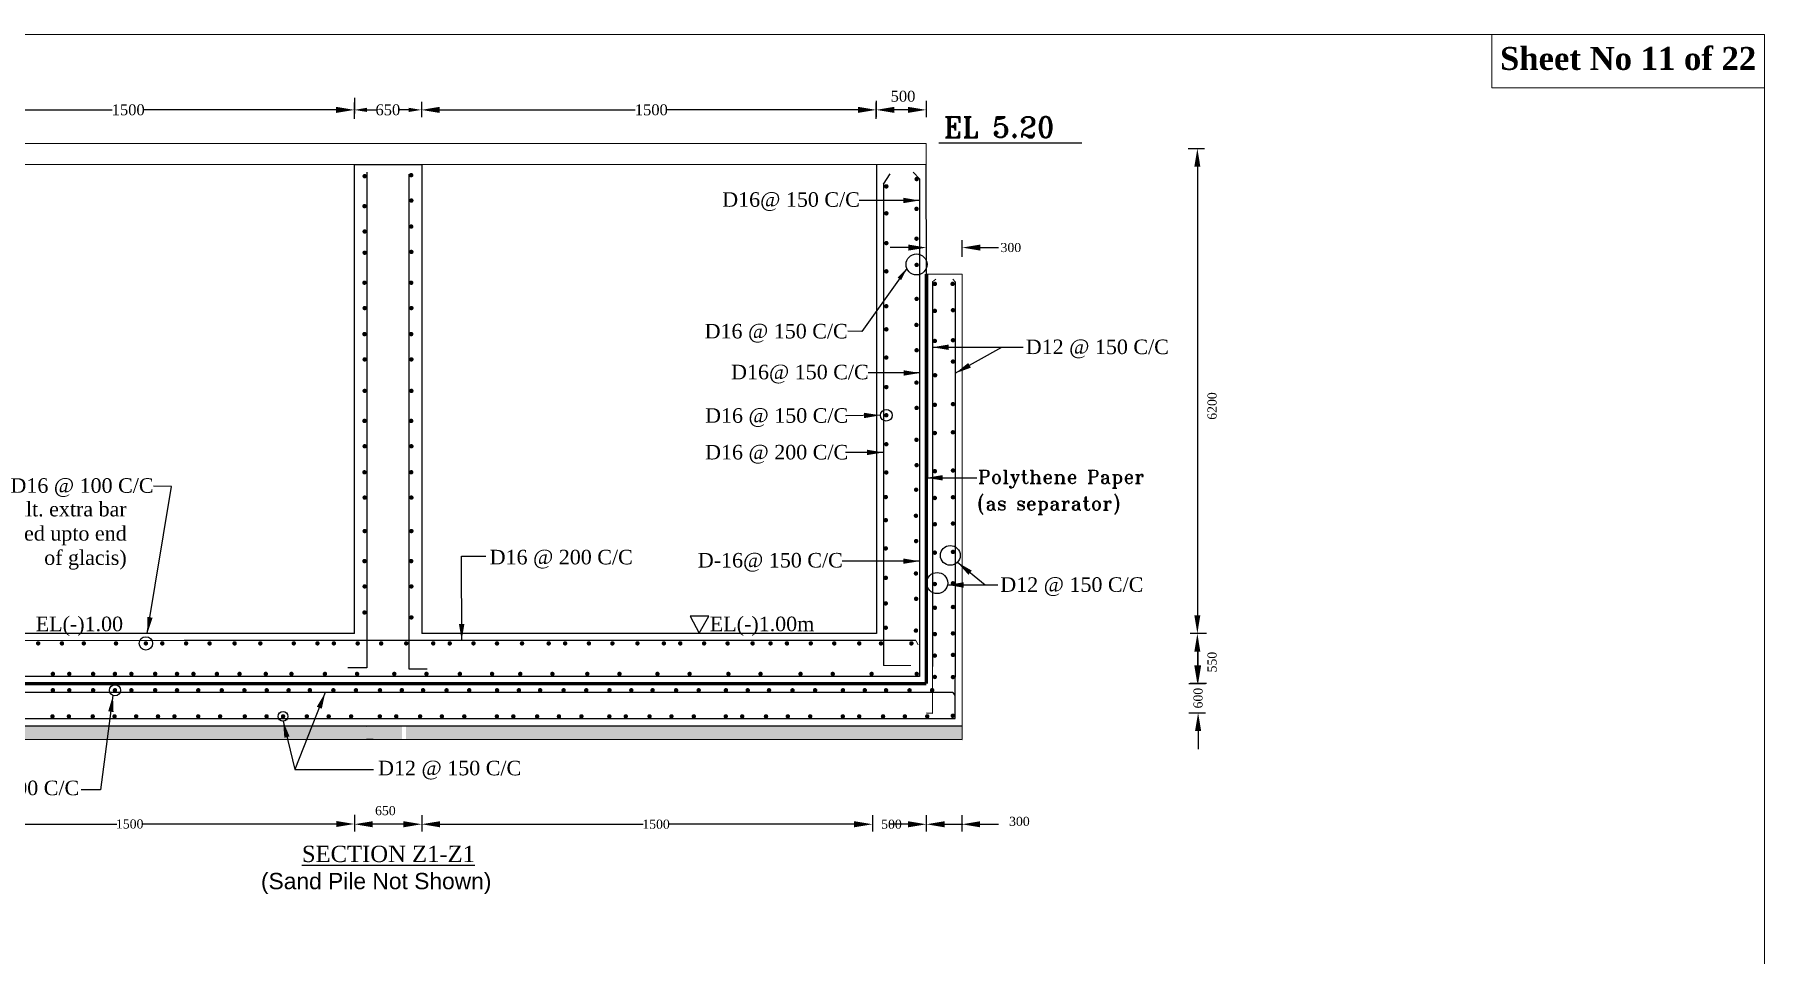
# Model space of a CAD drawing. Extents: x -545075 to 1728153, y -708141 to -305611.
# Drawn here: x 556759 to 604270, y -630851 to -605566 of the extents above; entities that cross this region are included whole.
import ezdxf

# ---------------------------------------------------------------- set-up
doc = ezdxf.new("R2010")
doc.units = 0
doc.header["$MEASUREMENT"] = 0
doc.layers.get('0').update_dxf_attribs({"linetype": 'CONTINUOUS'})
doc.layers.get('DEFPOINTS').update_dxf_attribs({"linetype": 'CONTINUOUS'})
doc.layers.add('LINE', color=7, linetype='CONTINUOUS')
doc.layers.add('Other line', color=7, linetype='CONTINUOUS', lineweight=15)
doc.layers.add('Text 20', color=7, linetype='CONTINUOUS', lineweight=15)
doc.styles.add('BIG', font='ROMANT.SHX')
doc.styles.get("Standard").update_dxf_attribs({"font": 'times.ttf', "height": 250})
doc.dimstyles.new('3', dxfattribs={"dimtxt": 225, "dimasz": 350, "dimexe": 100, "dimexo": 25, "dimgap": 9, "dimtad": 0, "dimdec": 0, "dimzin": 0, "dimdsep": 46, "dimtxsty": 'Standard', "dimcen": 0, "dimclrt": 256, "dimadec": 0, "dimazin": 0, "dimtfac": 1, "dimtdec": 0, "dimtofl": 0, "dimtmove": 2, "dimatfit": 3, "dimfxl": 1, "dimtolj": 1, "dimtzin": 0, "dimarcsym": 0})
doc.dimstyles.new('ISO-25', dxfattribs={"dimtxt": 2.5, "dimasz": 2.5, "dimexe": 1.25, "dimexo": 0.625, "dimtad": 1, "dimtxsty": 'Standard', "dimcen": 2.5, "dimadec": 0, "dimazin": 0, "dimtfac": 1, "dimtmove": 0, "dimatfit": 3, "dimfxl": 1, "dimarcsym": 0})

# ---------------------------------------------------------------- blocks, each defined once
blk = doc.blocks.new('*D443')
at = {"layer": 'DEFPOINTS', "color": 0, "lineweight": -2}
for p in [(565542, -622029), (553738, -626931), (553738, -627266)]:
    blk.add_point(p, dxfattribs=at)
at = {"layer": 'LINE', "color": 7, "lineweight": -2}
for p, q in [((553738, -627016), (553738, -627466)), ((565542, -627016), (565542, -627466)), ((554238, -627266), (559021, -627266)), ((565042, -627266), (559721, -627266))]:
    blk.add_line(p, q, dxfattribs=at)
for points in [[(554238, -627182), (554238, -627349), (553738, -627266)], [(565042, -627182), (565042, -627349), (565542, -627266)]]:
    blk.add_solid(points, dxfattribs=at)
at = {"layer": 'LINE', "color": 7, "insert": (559371, -627266), "char_height": 250, "attachment_point": 5}
blk.add_mtext('\\A1;1500', dxfattribs=at)
blk = doc.blocks.new('*D445')
at = {"layer": 'DEFPOINTS', "color": 0, "lineweight": -2}
for p in [(588948, -622029), (588695, -623406), (588951, -623406)]:
    blk.add_point(p, dxfattribs=at)
at = {"layer": 'LINE', "color": 7, "lineweight": -2}
for p, q in [((588943, -622029), (588495, -622029)), ((588695, -622529), (588695, -622906)), ((588945, -623406), (588495, -623406))]:
    blk.add_line(p, q, dxfattribs=at)
for points in [[(588612, -622529), (588778, -622529), (588695, -622029)], [(588612, -622906), (588778, -622906), (588695, -623406)]]:
    blk.add_solid(points, dxfattribs=at)
at = {"layer": 'LINE', "color": 7, "insert": (589101, -622816), "char_height": 250, "attachment_point": 5, "rotation": 90}
blk.add_mtext('\\A1;550', dxfattribs=at)
blk = doc.blocks.new('*D446')
at = {"layer": 'DEFPOINTS', "color": 0, "lineweight": -2}
for p in [(585751, -608697), (588695, -622029), (588951, -622029)]:
    blk.add_point(p, dxfattribs=at)
at = {"layer": 'LINE', "color": 7, "lineweight": -2}
for p, q in [((588445, -608697), (588895, -608697)), ((588695, -609197), (588695, -621529)), ((588945, -622029), (588495, -622029))]:
    blk.add_line(p, q, dxfattribs=at)
for points in [[(588612, -609197), (588778, -609197), (588695, -608697)], [(588612, -621529), (588778, -621529), (588695, -622029)]]:
    blk.add_solid(points, dxfattribs=at)
at = {"layer": 'LINE', "color": 7, "insert": (589101, -615776), "char_height": 250, "attachment_point": 5, "rotation": 90}
blk.add_mtext('\\A1;6200', dxfattribs=at)
blk = doc.blocks.new('*D448')
at = {"layer": 'DEFPOINTS', "color": 0, "lineweight": -2}
for p in [(579872, -607093), (579872, -607636), (581247, -607203)]:
    blk.add_point(p, dxfattribs=at)
at = {"layer": 'LINE', "color": 7, "lineweight": -2}
for p, q in [((579872, -607386), (579872, -607836)), ((580747, -607636), (580372, -607636)), ((581247, -607386), (581247, -607836))]:
    blk.add_line(p, q, dxfattribs=at)
for points in [[(580372, -607553), (580372, -607719), (579872, -607636)], [(580747, -607553), (580747, -607719), (581247, -607636)]]:
    blk.add_solid(points, dxfattribs=at)
at = {"layer": 'LINE', "color": 7, "insert": (580611, -607263), "char_height": 250, "attachment_point": 5}
blk.add_mtext('\\A1;{\\H1.2x;500}', dxfattribs=at)
blk = doc.blocks.new('*D450')
at = {"layer": 'DEFPOINTS', "color": 0, "lineweight": -2}
for p in [(581251, -623467), (579769, -626728), (579769, -627273)]:
    blk.add_point(p, dxfattribs=at)
at = {"layer": 'LINE', "color": 7, "lineweight": -2}
for p, q in [((579769, -627023), (579769, -627473)), ((581251, -627023), (581251, -627473)), ((579269, -627273), (578769, -627273)), ((581751, -627273), (582251, -627273))]:
    blk.add_line(p, q, dxfattribs=at)
for points in [[(579269, -627190), (579269, -627357), (579769, -627273)], [(581751, -627190), (581751, -627357), (581251, -627273)]]:
    blk.add_solid(points, dxfattribs=at)
at = {"layer": 'LINE', "color": 7, "insert": (580294, -627273), "char_height": 250, "attachment_point": 5}
blk.add_mtext('\\A1;500', dxfattribs=at)
blk = doc.blocks.new('*D451')
at = {"layer": 'DEFPOINTS', "color": 0, "lineweight": -2}
for p in [(581257, -611421), (581257, -612643), (582235, -612725)]:
    blk.add_point(p, dxfattribs=at)
at = {"layer": 'LINE', "color": 7, "lineweight": -2}
for p, q in [((580757, -611421), (580257, -611421)), ((581257, -611671), (581257, -611221)), ((582235, -611671), (582235, -611221)), ((582735, -611421), (583235, -611421))]:
    blk.add_line(p, q, dxfattribs=at)
for points in [[(580757, -611338), (580757, -611504), (581257, -611421)], [(582735, -611338), (582735, -611504), (582235, -611421)]]:
    blk.add_solid(points, dxfattribs=at)
at = {"layer": 'LINE', "color": 7, "insert": (583573, -611421), "char_height": 250, "attachment_point": 5}
blk.add_mtext('\\A1;300', dxfattribs=at)
blk = doc.blocks.new('*D467')
at = {"layer": 'DEFPOINTS', "color": 0, "lineweight": -2}
for p in [(580640, -623406), (580610, -624206), (588716, -624206)]:
    blk.add_point(p, dxfattribs=at)
at = {"layer": 'LINE', "color": 7, "lineweight": -2}
for p, q in [((588716, -622906), (588716, -622406)), ((588466, -623406), (588916, -623406)), ((588466, -624206), (588916, -624206)), ((588716, -624706), (588716, -625206))]:
    blk.add_line(p, q, dxfattribs=at)
for points in [[(588633, -622906), (588800, -622906), (588716, -623406)], [(588633, -624706), (588800, -624706), (588716, -624206)]]:
    blk.add_solid(points, dxfattribs=at)
at = {"layer": 'LINE', "color": 7, "insert": (588716, -623806), "char_height": 250, "attachment_point": 5, "rotation": 90}
blk.add_mtext('\\A1;600', dxfattribs=at)
blk = doc.blocks.new('*D469')
at = {"layer": 'DEFPOINTS', "color": 0, "linetype": 'ByBlock', "lineweight": -2}
for p in [(565542, -607283), (567383, -607388), (567383, -607636)]:
    blk.add_point(p, dxfattribs=at)
at = {"layer": 'LINE', "color": 0, "linetype": 'ByBlock', "lineweight": -2}
for p, q in [((565542, -607308), (565542, -607736)), ((565892, -607636), (566138, -607636)), ((567033, -607636), (566786, -607636)), ((567383, -607413), (567383, -607736))]:
    blk.add_line(p, q, dxfattribs=at)
for points in [[(565892, -607578), (565892, -607694), (565542, -607636)], [(567033, -607578), (567033, -607694), (567383, -607636)]]:
    blk.add_solid(points, dxfattribs=at)
at = {"layer": 'LINE', "linetype": 'ByBlock', "lineweight": -2, "insert": (566462, -607636), "char_height": 250, "attachment_point": 5}
blk.add_mtext('\\A1;{\\H1.2x;650}', dxfattribs=at)
blk = doc.blocks.new('*D473')
at = {"layer": 'DEFPOINTS', "color": 0, "lineweight": -2}
for p in [(565542, -626729), (567391, -626839), (565542, -627272)]:
    blk.add_point(p, dxfattribs=at)
at = {"layer": 'LINE', "color": 7, "lineweight": -2}
for p, q in [((565542, -627022), (565542, -627472)), ((567391, -627022), (567391, -627472)), ((566891, -627272), (566042, -627272))]:
    blk.add_line(p, q, dxfattribs=at)
for points in [[(566042, -627189), (566042, -627356), (565542, -627272)], [(566891, -627189), (566891, -627356), (567391, -627272)]]:
    blk.add_solid(points, dxfattribs=at)
at = {"layer": 'LINE', "color": 7, "insert": (566394, -626900), "char_height": 250, "attachment_point": 5}
blk.add_mtext('\\A1;650', dxfattribs=at)
blk = doc.blocks.new('*D474')
at = {"layer": 'DEFPOINTS', "color": 0, "lineweight": -2}
for p in [(567391, -627022), (579769, -626773), (567391, -627272)]:
    blk.add_point(p, dxfattribs=at)
at = {"layer": 'LINE', "color": 7, "lineweight": -2}
for p, q in [((567391, -627027), (567391, -627472)), ((579769, -627022), (579769, -627472)), ((567891, -627272), (573478, -627272)), ((579269, -627272), (574178, -627272))]:
    blk.add_line(p, q, dxfattribs=at)
for points in [[(567891, -627189), (567891, -627356), (567391, -627272)], [(579269, -627189), (579269, -627356), (579769, -627272)]]:
    blk.add_solid(points, dxfattribs=at)
at = {"layer": 'LINE', "color": 7, "insert": (573828, -627272), "char_height": 250, "attachment_point": 5}
blk.add_mtext('\\A1;1500', dxfattribs=at)
blk = doc.blocks.new('*D475')
at = {"layer": 'DEFPOINTS', "color": 0, "lineweight": -2}
for p in [(581251, -624569), (582230, -624570), (581251, -627273)]:
    blk.add_point(p, dxfattribs=at)
at = {"layer": 'LINE', "color": 7, "lineweight": -2}
for p, q in [((581251, -627023), (581251, -627473)), ((582230, -627023), (582230, -627473)), ((580751, -627273), (580251, -627273)), ((582730, -627273), (583230, -627273))]:
    blk.add_line(p, q, dxfattribs=at)
for points in [[(580751, -627190), (580751, -627357), (581251, -627273)], [(582730, -627190), (582730, -627357), (582230, -627273)]]:
    blk.add_solid(points, dxfattribs=at)
at = {"layer": 'LINE', "color": 7, "insert": (583808, -627194), "char_height": 250, "attachment_point": 5}
blk.add_mtext('\\A1;300', dxfattribs=at)

msp = doc.modelspace()

# ---------------------------------------------------------------- hatches: boundary and pattern name
at = {"layer": 'LINE'}
h = msp.add_hatch(dxfattribs=at)
h.set_pattern_fill('AR-CONC', color=0, scale=56, style=0)
h.set_pattern_definition([(50, (306262.07, 41402.52), (401.6657, -35.1412), [42, -462]), (355, (306262.07, 41402.5), (-77.70075, 421.2276), [33.6, -369.6]), (100.4514, (306295.54, 41399.6), (323.96525, 386.08614), [35.6945, -392.63958]), (46.1842, (306262.07, 41514.5), (597.655, -92.69065), [63, -693]), (96.6356, (306311.9, 41506.8), (523.4111, 545.506), [53.54176, -588.9593]), (351.1842, (306262.07, 41514.5), (523.4107, 545.5064), [50.4, -554.4]), (21, (306318.07, 41486.52), (334.26795, -225.46658), [42, -462]), (326, (306318.07, 41486.5), (136.25659, 406.08403), [33.6, -369.6]), (71.4514, (306345.92, 41467.73), (470.52467, 180.61708), [35.6945, -392.63958]), (37.5, (306262.07, 41402.52), (6.80952, 186.420558), [0, -365.12, 0, -375.2, 0, -371]), (7.5, (306262.07, 41402.52), (147.31894, 220.87056), [0, -213.92, 0, -356.72, 0, -141.4]), (327.5, (306137.19, 41402.52), (298.940564, -12.630728), [0, -140, 0, -436.8, 0, -579.6]), (317.5, (306081.2, 41402.52), (326.584255, 56.05879), [0, -182, 0, -290.08, 0, -411.6])])
h.paths.add_polyline_path([(551414.769, -624580.672), (551414.769, -624919.959), (551600.339, -624919.959), (552398.262, -624919.959), (556310.523, -624930.651), (565874.288, -624944.557), (566054.539, -624945.05), (566852.461, -624945.05), (566852.461, -624580.672)])
h = msp.add_hatch(dxfattribs=at)
h.set_pattern_fill('AR-CONC', color=0, scale=56, style=0)
h.set_pattern_definition([(50, (-80415.8, -356), (401.6657, -35.1412), [42, -462]), (355, (-80415.8, -356), (-77.70075, 421.2276), [33.6, -369.6]), (100.4514, (-80382.33, -358.93), (323.96525, 386.08614), [35.6945, -392.63958]), (46.1842, (-80415.8, -244), (597.655, -92.69065), [63, -693]), (96.6356, (-80366, -251.7), (523.4111, 545.506), [53.54176, -588.9593]), (351.1842, (-80415.8, -244), (523.4107, 545.5064), [50.4, -554.4]), (21, (-80359.8, -272), (334.26795, -225.46658), [42, -462]), (326, (-80359.8, -272), (136.25659, 406.08403), [33.6, -369.6]), (71.4514, (-80331.95, -290.8), (470.52467, 180.61708), [35.6945, -392.63958]), (37.5, (-80415.8, -356), (6.80952, 186.420558), [0, -365.12, 0, -375.2, 0, -371]), (7.5, (-80415.8, -356), (147.31894, 220.87056), [0, -213.92, 0, -356.72, 0, -141.4]), (327.5, (-80540.69, -356), (298.940564, -12.630728), [0, -140, 0, -436.8, 0, -579.6]), (317.5, (-80596.7, -356), (326.584255, 56.05879), [0, -182, 0, -290.08, 0, -411.6])])
h.paths.add_polyline_path([(566957.343, -624580.672), (566957.343, -624945.05), (582234.958, -624945.05), (582234.958, -624580.672)])

# ---------------------------------------------------------------- linework, layer by layer
at = {"color": 7, "linetype": 'ByBlock', "lineweight": 20}
msp.add_lwpolyline([(532297.944, -656460.609), (532297.944, -605565.962), (604270.172, -605565.962), (604270.172, -656460.609), (532297.944, -656460.609)], close=True, dxfattribs=at)
at = {"linetype": 'ByBlock'}
msp.add_lwpolyline([(575008.488, -622020.614), (575278.488, -621550.614), (574768.488, -621550.614), (575008.488, -622020.614)], dxfattribs=at)
for centre, radius in [((580981.929, -611884.482), 288.401), ((581909.75, -619881.835), 272.386), ((581548.638, -620641.141), 289.922)]:
    msp.add_circle(centre, radius, dxfattribs=at)
at = {"layer": 'LINE', "color": 7}
for p, q in [((554263.262, -607635.906), (558890.525, -607635.906)), ((565041.524, -607635.906), (559769.159, -607635.906)), ((565541.524, -607885.906), (565541.524, -607435.906)), ((567382.842, -607540.906), (567382.842, -607835.906)), ((567882.842, -607635.906), (573258.525, -607635.906)), ((579371.785, -607635.906), (574137.159, -607635.906)), ((579871.785, -607885.906), (579871.785, -607435.906))]:
    msp.add_line(p, q, dxfattribs=at)
at = {"layer": 'LINE'}
for p, q in [((581593.762, -608543.773), (585520.862, -608543.773)), ((579881.785, -609136.77), (579881.785, -622028.942)), ((581066.785, -609533.537), (581066.785, -623213.942)), ((581256.785, -612154.556), (581251.466, -609136.77)), ((580071.785, -609675.202), (580071.785, -622909.612)), ((581420.97, -612360.296), (581420.97, -622931.704)), ((582044.958, -612362.296), (582044.958, -623232.923)), ((559798.523, -622028.942), (553773.262, -622028.942)), ((560863.524, -622225.354), (556310.523, -622226.806)), ((560863.524, -622028.942), (559798.523, -622028.942)), ((565541.524, -622028.942), (560863.524, -622028.942)), ((573005.297, -622221.481), (560863.524, -622225.354)), ((570079.209, -622028.942), (567391.091, -622028.942)), ((579881.785, -622028.942), (570079.209, -622028.942)), ((580967.715, -622218.942), (573005.297, -622221.481)), ((581066.785, -623213.942), (552627.98, -623213.942)), ((582044.958, -624368.027), (582044.958, -623289.226)), ((581981.586, -623650.275), (555250.318, -623650.275)), ((581981.586, -623650.275), (582032.33, -623736.88)), ((551584.273, -624368.027), (582044.958, -624368.027)), ((565874.288, -624588.557), (556310.523, -624574.651)), ((566054.539, -624945.05), (565874.288, -624944.557))]:
    msp.add_line(p, q, dxfattribs=at)
at = {"layer": 'LINE', "color": 0, "linetype": 'ByBlock', "lineweight": -2}
for p, q in [((565888.102, -609343.994), (565888.102, -622974.497)), ((567034.618, -609403.058), (567034.618, -622998.056)), ((565888.102, -622974.497), (565365.325, -622974.497)), ((567034.618, -622998.056), (567541.534, -622998.056)), ((581420.97, -624227), (581258.22, -624223))]:
    msp.add_line(p, q, dxfattribs=at)
at = {"layer": 'LINE', "color": 0}
for p, q in [((580071.785, -609675.202), (580257.752, -609391.137)), ((581066.785, -609533.537), (580889.553, -609350.558)), ((556310.523, -624930.651), (582234.958, -624945.05))]:
    msp.add_line(p, q, dxfattribs=at)
at = {"layer": 'LINE', "lineweight": 60}
for p in [(581256.785, -612154.556), (581251.466, -612154.556)]:
    msp.add_line(p, (581251.466, -623405.588), dxfattribs=at)
at = {"layer": 'LINE', "lineweight": 9}
msp.add_lwpolyline([(604270.172, -605565.962), (596783.369, -605565.962), (596783.369, -607034.572), (604270.172, -607034.572)], close=True, dxfattribs=at)
at = {"layer": 'LINE', "color": 0, "linetype": 'ByBlock', "lineweight": -2}
msp.add_lwpolyline([(565541.524, -622028.942), (565541.524, -609136.77), (567391.091, -609136.77), (567391.091, -622028.942)], dxfattribs=at)
at = {"layer": 'LINE', "color": 0, "const_width": 60.48}
for points in [[(565794.407, -609457.562, 1), (565854.887, -609457.562, 1)], [(567072.683, -609431.293, 1), (567133.163, -609431.293, 1)], [(580956.046, -609537.254, 1), (581016.526, -609537.254, 1)], [(580122.642, -609738.381, 1), (580183.122, -609738.381, 1)], [(565789.452, -610282.674, 1), (565849.932, -610282.674, 1)], [(567077.638, -610127.743, 1), (567138.118, -610127.743, 1)], [(580123.313, -610479.611, 1), (580183.793, -610479.611, 1)], [(580951.091, -610358.043, 1), (581011.571, -610358.043, 1)], [(565794.407, -610979.124, 1), (565854.887, -610979.124, 1)], [(567072.683, -610843.186, 1), (567133.163, -610843.186, 1)], [(580123.313, -611298.448, 1), (580183.793, -611298.448, 1)], [(580951.091, -611176.88, 1), (581011.571, -611176.88, 1)], [(565794.407, -611562.267, 1), (565854.887, -611562.267, 1)], [(567077.638, -611539.637, 1), (567138.118, -611539.637, 1)], [(580955.369, -611897.663, 1), (581015.849, -611897.663, 1)], [(565789.452, -612387.379, 1), (565849.932, -612387.379, 1)], [(567072.683, -612387.379, 1), (567133.163, -612387.379, 1)], [(580122.642, -612074.458, 1), (580183.122, -612074.458, 1)], [(581455.635, -612420.435, 1), (581516.115, -612420.435, 1)], [(581942.678, -612418.838, 1), (582003.158, -612418.838, 1)], [(580955.369, -612831.663, 1), (581015.849, -612831.663, 1)], [(565794.407, -613083.83, 1), (565854.887, -613083.83, 1)], [(567077.638, -613083.83, 1), (567138.118, -613083.83, 1)], [(580121.966, -613032.79, 1), (580182.446, -613032.79, 1)], [(581455.635, -613161.931, 1), (581516.115, -613161.931, 1)], [(581953.107, -613142.296, 1), (582013.587, -613142.296, 1)], [(565789.452, -613799.273, 1), (565849.932, -613799.273, 1)], [(567072.683, -613799.273, 1), (567133.163, -613799.273, 1)], [(580122.637, -613668.674, 1), (580183.117, -613668.674, 1)], [(580950.414, -613547.106, 1), (581010.894, -613547.106, 1)], [(580955.369, -614243.556, 1), (581015.849, -614243.556, 1)], [(581455.635, -613987.931, 1), (581516.115, -613987.931, 1)], [(581953.107, -613968.296, 1), (582013.587, -613968.296, 1)], [(565794.407, -614495.723, 1), (565854.887, -614495.723, 1)], [(567077.638, -614495.723, 1), (567138.118, -614495.723, 1)], [(580121.966, -614444.683, 1), (580182.446, -614444.683, 1)], [(581953.107, -614555.338, 1), (582013.587, -614555.338, 1)], [(580122.637, -615254.742, 1), (580183.117, -615254.742, 1)], [(580950.414, -615133.174, 1), (581010.894, -615133.174, 1)], [(581462.897, -614930.713, 1), (581523.377, -614930.713, 1)], [(565794.407, -615360.2, 1), (565854.887, -615360.2, 1)], [(567077.638, -615360.2, 1), (567138.118, -615360.2, 1)], [(581455.635, -615743.15, 1), (581516.115, -615743.15, 1)], [(581953.107, -615723.514, 1), (582013.587, -615723.514, 1)], [(565789.452, -616185.313, 1), (565849.932, -616185.313, 1)], [(567072.683, -616185.313, 1), (567133.163, -616185.313, 1)], [(580121.966, -616030.751, 1), (580182.446, -616030.751, 1)], [(580955.369, -615829.624, 1), (581015.849, -615829.624, 1)], [(580950.414, -616704.688, 1), (581010.894, -616704.688, 1)], [(581454.883, -616518.311, 1), (581515.363, -616518.311, 1)], [(581952.355, -616498.675, 1), (582012.835, -616498.675, 1)], [(565794.407, -616881.763, 1), (565854.887, -616881.763, 1)], [(567077.638, -616881.763, 1), (567138.118, -616881.763, 1)], [(580122.637, -616826.256, 1), (580183.117, -616826.256, 1)], [(565789.452, -617597.206, 1), (565849.932, -617597.206, 1)], [(567072.683, -617597.206, 1), (567133.163, -617597.206, 1)], [(580121.966, -617602.266, 1), (580182.446, -617602.266, 1)], [(580955.369, -617401.138, 1), (581015.849, -617401.138, 1)], [(581455.635, -617567.868, 1), (581516.115, -617567.868, 1)], [(581953.107, -617548.233, 1), (582013.587, -617548.233, 1)], [(580940.982, -618076.973, 1), (581001.462, -618076.973, 1)], [(565794.407, -618293.656, 1), (565854.887, -618293.656, 1)], [(567077.638, -618293.656, 1), (567138.118, -618293.656, 1)], [(580107.578, -618278.1, 1), (580168.058, -618278.1, 1)], [(581455.635, -618304.302, 1), (581516.115, -618304.302, 1)], [(581953.107, -618284.667, 1), (582013.587, -618284.667, 1)], [(580108.25, -618913.984, 1), (580168.73, -618913.984, 1)], [(580936.027, -618792.416, 1), (580996.507, -618792.416, 1)], [(581455.635, -619026.186, 1), (581516.115, -619026.186, 1)], [(581953.107, -619006.55, 1), (582013.587, -619006.55, 1)], [(565794.407, -619214.062, 1), (565854.887, -619214.062, 1)], [(567077.638, -619214.062, 1), (567138.118, -619214.062, 1)], [(580940.982, -619488.866, 1), (581001.462, -619488.866, 1)], [(565789.452, -620039.174, 1), (565849.932, -620039.174, 1)], [(567072.683, -620039.174, 1), (567133.163, -620039.174, 1)], [(580107.578, -619689.993, 1), (580168.058, -619689.993, 1)], [(581455.635, -619807.245, 1), (581516.115, -619807.245, 1)], [(581953.107, -619787.609, 1), (582013.587, -619787.609, 1)], [(580108.25, -620500.052, 1), (580168.73, -620500.052, 1)], [(580936.027, -620378.484, 1), (580996.507, -620378.484, 1)], [(565794.407, -620735.624, 1), (565854.887, -620735.624, 1)], [(567077.638, -620735.624, 1), (567138.118, -620735.624, 1)], [(581455.635, -620668.976, 1), (581516.115, -620668.976, 1)], [(581953.107, -620649.34, 1), (582013.587, -620649.34, 1)], [(565789.452, -621451.068, 1), (565849.932, -621451.068, 1)], [(580108.25, -621202.052, 1), (580168.73, -621202.052, 1)], [(580940.982, -621074.934, 1), (581001.462, -621074.934, 1)], [(581455.635, -621320.767, 1), (581516.115, -621320.767, 1)], [(581953.107, -621301.131, 1), (582013.587, -621301.131, 1)], [(567077.638, -621586.624, 1), (567138.118, -621586.624, 1)], [(580108.25, -621870.052, 1), (580168.73, -621870.052, 1)], [(580936.027, -621949.998, 1), (580996.507, -621949.998, 1)], [(556826.768, -622300.529, 1), (556887.248, -622300.529, 1)], [(557480.285, -622300.529, 1), (557540.765, -622300.529, 1)], [(558080.132, -622300.529, 1), (558140.612, -622300.529, 1)], [(558964.586, -622300.529, 1), (559025.066, -622300.529, 1)], [(559784.957, -622300.529, 1), (559845.437, -622300.529, 1)], [(560236.419, -622300.529, 1), (560296.899, -622300.529, 1)], [(560889.936, -622300.529, 1), (560950.416, -622300.529, 1)], [(561535.283, -622301.999, 1), (561595.763, -622301.999, 1)], [(562222.853, -622300.529, 1), (562283.333, -622300.529, 1)], [(562928.756, -622300.529, 1), (562989.236, -622300.529, 1)], [(563847.467, -622300.529, 1), (563907.947, -622300.529, 1)], [(564497.478, -622300.529, 1), (564557.958, -622300.529, 1)], [(564948.94, -622300.529, 1), (565009.42, -622300.529, 1)], [(565602.457, -622300.529, 1), (565662.937, -622300.529, 1)], [(566247.804, -622301.999, 1), (566308.284, -622301.999, 1)], [(566935.374, -622300.529, 1), (566995.854, -622300.529, 1)], [(567678.528, -622300.529, 1), (567739.008, -622300.529, 1)], [(568129.99, -622300.529, 1), (568190.47, -622300.529, 1)], [(568783.507, -622300.529, 1), (568843.987, -622300.529, 1)], [(569428.854, -622301.999, 1), (569489.334, -622301.999, 1)], [(570116.424, -622300.529, 1), (570176.904, -622300.529, 1)], [(570848.816, -622300.529, 1), (570909.296, -622300.529, 1)], [(571300.278, -622300.529, 1), (571360.758, -622300.529, 1)], [(571953.795, -622300.529, 1), (572014.275, -622300.529, 1)], [(572599.142, -622301.999, 1), (572659.622, -622301.999, 1)], [(573286.712, -622300.529, 1), (573347.192, -622300.529, 1)], [(574012.081, -622300.529, 1), (574072.561, -622300.529, 1)], [(574463.543, -622300.529, 1), (574524.023, -622300.529, 1)], [(575117.06, -622300.529, 1), (575177.54, -622300.529, 1)], [(575762.407, -622301.999, 1), (575822.887, -622301.999, 1)], [(576449.977, -622300.529, 1), (576510.457, -622300.529, 1)], [(576941.891, -622300.529, 1), (577002.371, -622300.529, 1)], [(577393.353, -622300.529, 1), (577453.833, -622300.529, 1)], [(578046.87, -622300.529, 1), (578107.35, -622300.529, 1)], [(578692.217, -622301.999, 1), (578752.697, -622301.999, 1)], [(579379.787, -622300.529, 1), (579440.267, -622300.529, 1)], [(579975.787, -622300.529, 1), (580036.267, -622300.529, 1)], [(580810.787, -622300.529, 1), (580871.267, -622300.529, 1)], [(581455.635, -622044.954, 1), (581516.115, -622044.954, 1)], [(581953.107, -622025.319, 1), (582013.587, -622025.319, 1)], [(581455.635, -622638.153, 1), (581516.115, -622638.153, 1)], [(581953.107, -622618.518, 1), (582013.587, -622618.518, 1)], [(557230.433, -623139.68, 1), (557290.913, -623139.68, 1)], [(557681.894, -623139.68, 1), (557742.374, -623139.68, 1)], [(558335.411, -623139.68, 1), (558395.891, -623139.68, 1)], [(558935.258, -623139.68, 1), (558995.738, -623139.68, 1)], [(559386.72, -623139.68, 1), (559447.2, -623139.68, 1)], [(560040.237, -623139.68, 1), (560100.717, -623139.68, 1)], [(560640.083, -623139.68, 1), (560700.563, -623139.68, 1)], [(561091.545, -623139.68, 1), (561152.025, -623139.68, 1)], [(561736.892, -623141.151, 1), (561797.372, -623141.151, 1)], [(562358.166, -623139.68, 1), (562418.646, -623139.68, 1)], [(563077.979, -623139.68, 1), (563138.459, -623139.68, 1)], [(563783.882, -623139.68, 1), (563844.362, -623139.68, 1)], [(564702.593, -623139.68, 1), (564763.073, -623139.68, 1)], [(565586.059, -623139.68, 1), (565646.539, -623139.68, 1)], [(566608.593, -623139.68, 1), (566669.073, -623139.68, 1)], [(567492.059, -623139.68, 1), (567552.539, -623139.68, 1)], [(568409.593, -623139.68, 1), (568470.073, -623139.68, 1)], [(569293.059, -623139.68, 1), (569353.539, -623139.68, 1)], [(570067.593, -623139.68, 1), (570128.073, -623139.68, 1)], [(570951.059, -623139.68, 1), (571011.539, -623139.68, 1)], [(571909.593, -623139.68, 1), (571970.073, -623139.68, 1)], [(572793.059, -623139.68, 1), (572853.539, -623139.68, 1)], [(573836.593, -623139.68, 1), (573897.073, -623139.68, 1)], [(574720.059, -623139.68, 1), (574780.539, -623139.68, 1)], [(575784.593, -623139.68, 1), (575845.073, -623139.68, 1)], [(576668.059, -623139.68, 1), (576728.539, -623139.68, 1)], [(577766.593, -623139.68, 1), (577827.073, -623139.68, 1)], [(578650.059, -623139.68, 1), (578710.539, -623139.68, 1)], [(579718.593, -623139.68, 1), (579779.073, -623139.68, 1)], [(580957.059, -623139.68, 1), (581017.539, -623139.68, 1)], [(581453.488, -623224.067, 1), (581513.968, -623224.067, 1)], [(581953.107, -623226.606, 1), (582013.587, -623226.606, 1)], [(557230.433, -623588.589, 1), (557290.913, -623588.589, 1)], [(557681.894, -623588.589, 1), (557742.374, -623588.589, 1)], [(558335.411, -623588.589, 1), (558395.891, -623588.589, 1)], [(558935.258, -623588.589, 1), (558995.738, -623588.589, 1)], [(559386.72, -623588.589, 1), (559447.2, -623588.589, 1)], [(560040.237, -623588.589, 1), (560100.717, -623588.589, 1)], [(560640.083, -623588.589, 1), (560700.563, -623588.589, 1)], [(561224.124, -623588.589, 1), (561284.604, -623588.589, 1)], [(561869.471, -623590.06, 1), (561929.951, -623590.06, 1)], [(562490.745, -623588.589, 1), (562551.225, -623588.589, 1)], [(563105.013, -623588.589, 1), (563165.493, -623588.589, 1)], [(563704.86, -623588.589, 1), (563765.34, -623588.589, 1)], [(564288.901, -623588.589, 1), (564349.381, -623588.589, 1)], [(564934.248, -623590.06, 1), (564994.728, -623590.06, 1)], [(565555.522, -623588.589, 1), (565616.002, -623588.589, 1)], [(566215.128, -623588.589, 1), (566275.608, -623588.589, 1)], [(566814.975, -623588.589, 1), (566875.455, -623588.589, 1)], [(567399.016, -623588.589, 1), (567459.496, -623588.589, 1)], [(568044.363, -623590.06, 1), (568104.843, -623590.06, 1)], [(568665.637, -623588.589, 1), (568726.117, -623588.589, 1)], [(569430.177, -623588.589, 1), (569490.657, -623588.589, 1)], [(570030.023, -623588.589, 1), (570090.503, -623588.589, 1)], [(570614.064, -623588.589, 1), (570674.544, -623588.589, 1)], [(571259.411, -623590.06, 1), (571319.891, -623590.06, 1)], [(571880.685, -623588.589, 1), (571941.165, -623588.589, 1)], [(572518.445, -623588.589, 1), (572578.925, -623588.589, 1)], [(573118.292, -623588.589, 1), (573178.772, -623588.589, 1)], [(573702.333, -623588.589, 1), (573762.813, -623588.589, 1)], [(574347.68, -623590.06, 1), (574408.16, -623590.06, 1)], [(574968.954, -623588.589, 1), (575029.434, -623588.589, 1)], [(575716.413, -623588.589, 1), (575776.893, -623588.589, 1)], [(576316.259, -623588.589, 1), (576376.739, -623588.589, 1)], [(576900.3, -623588.589, 1), (576960.78, -623588.589, 1)], [(577545.647, -623590.06, 1), (577606.127, -623590.06, 1)], [(578166.921, -623588.589, 1), (578227.401, -623588.589, 1)], [(578930.74, -623588.589, 1), (578991.22, -623588.589, 1)], [(579530.587, -623588.589, 1), (579591.067, -623588.589, 1)], [(580114.628, -623588.589, 1), (580175.108, -623588.589, 1)], [(580759.975, -623590.06, 1), (580820.455, -623590.06, 1)], [(581381.249, -623588.589, 1), (581441.729, -623588.589, 1)], [(557219.484, -624307.332, 1), (557279.964, -624307.332, 1)], [(557670.946, -624307.332, 1), (557731.426, -624307.332, 1)], [(558324.462, -624307.332, 1), (558384.942, -624307.332, 1)], [(558924.309, -624307.332, 1), (558984.789, -624307.332, 1)], [(559518.289, -624307.332, 1), (559578.769, -624307.332, 1)], [(560118.136, -624307.332, 1), (560178.616, -624307.332, 1)], [(560569.598, -624307.332, 1), (560630.078, -624307.332, 1)], [(561223.114, -624307.332, 1), (561283.594, -624307.332, 1)], [(561822.961, -624307.332, 1), (561883.441, -624307.332, 1)], [(562501.363, -624307.332, 1), (562561.843, -624307.332, 1)], [(563101.21, -624307.332, 1), (563161.69, -624307.332, 1)], [(563552.672, -624307.332, 1), (563613.152, -624307.332, 1)], [(564206.189, -624307.332, 1), (564266.669, -624307.332, 1)], [(564806.035, -624307.332, 1), (564866.515, -624307.332, 1)], [(565421.351, -624307.332, 1), (565481.831, -624307.332, 1)], [(566211.325, -624307.332, 1), (566271.805, -624307.332, 1)], [(566662.787, -624307.332, 1), (566723.267, -624307.332, 1)], [(567316.304, -624307.332, 1), (567376.784, -624307.332, 1)], [(567916.15, -624307.332, 1), (567976.63, -624307.332, 1)], [(568531.466, -624307.332, 1), (568591.946, -624307.332, 1)], [(569426.374, -624307.332, 1), (569486.854, -624307.332, 1)], [(569877.836, -624307.332, 1), (569938.316, -624307.332, 1)], [(570531.352, -624307.332, 1), (570591.832, -624307.332, 1)], [(571131.199, -624307.332, 1), (571191.679, -624307.332, 1)], [(571746.515, -624307.332, 1), (571806.995, -624307.332, 1)], [(572514.642, -624307.332, 1), (572575.122, -624307.332, 1)], [(572966.104, -624307.332, 1), (573026.584, -624307.332, 1)], [(573619.621, -624307.332, 1), (573680.101, -624307.332, 1)], [(574219.468, -624307.332, 1), (574279.948, -624307.332, 1)], [(574834.784, -624307.332, 1), (574895.264, -624307.332, 1)], [(575712.61, -624307.332, 1), (575773.09, -624307.332, 1)], [(576164.071, -624307.332, 1), (576224.551, -624307.332, 1)], [(576817.588, -624307.332, 1), (576878.068, -624307.332, 1)], [(577417.435, -624307.332, 1), (577477.915, -624307.332, 1)], [(578032.751, -624307.332, 1), (578093.231, -624307.332, 1)], [(578926.937, -624307.332, 1), (578987.417, -624307.332, 1)], [(579378.399, -624307.332, 1), (579438.879, -624307.332, 1)], [(580031.916, -624307.332, 1), (580092.396, -624307.332, 1)], [(580631.762, -624307.332, 1), (580692.242, -624307.332, 1)], [(581247.078, -624307.332, 1), (581307.558, -624307.332, 1)], [(581948.157, -624289.332, 1), (582008.637, -624289.332, 1)]]:
    msp.add_lwpolyline(points, format="xyb", close=True, dxfattribs=at)
at = {"layer": 'LINE', "color": 0}
msp.add_lwpolyline([(582234.958, -624580.672), (551414.769, -624580.672), (551414.769, -623761.588), (551414.769, -623761.588)], dxfattribs=at)
at = {"layer": 'LINE', "color": 0, "linetype": 'ByBlock', "lineweight": -2}
for centre, radius in [((580152.206, -616030.751), 160.636), ((559815.197, -622300.529), 183.171)]:
    msp.add_circle(centre, radius, dxfattribs=at)
at = {"layer": 'LINE'}
for centre, radius in [((558965.498, -623588.589), 152.662), ((563582.912, -624307.332), 131.457)]:
    msp.add_circle(centre, radius, dxfattribs=at)
at = {"layer": 'LINE', "color": 7}
for points in [[(565041.524, -607552.572), (565041.524, -607719.239), (565541.524, -607635.906)], [(567882.842, -607552.572), (567882.842, -607719.239), (567382.842, -607635.906)], [(579371.785, -607552.572), (579371.785, -607719.239), (579871.785, -607635.906)]]:
    msp.add_solid(points, dxfattribs=at)
at = {"layer": 'Other line', "color": 0}
for p, q in [((552388.262, -608561.77), (581251.466, -608561.77)), ((581251.466, -609136.77), (581251.466, -608561.77)), ((553773.262, -609136.77), (579881.785, -609136.77)), ((579881.785, -609136.77), (581251.466, -609136.77)), ((581256.785, -612154.556), (582234.958, -612154.556)), ((581420.97, -612360.296), (581515.327, -612285.296)), ((582044.958, -612362.296), (581976.327, -612287.296)), ((582234.958, -624945.05), (582234.958, -612154.556)), ((580967.715, -622218.942), (581030.715, -622338.296)), ((580071.785, -622909.612), (580828.884, -622909.612)), ((581420.97, -622931.704), (581420.97, -624227)), ((582044.958, -623232.923), (582044.958, -623289.226))]:
    msp.add_line(p, q, dxfattribs=at)
at = {"layer": 'Other line', "color": 0, "lineweight": 60}
msp.add_line((581251.466, -612154.556), (581251.466, -622046.938), dxfattribs=at)
msp.add_lwpolyline([(552398.262, -623405.588), (581251.466, -623405.588)], dxfattribs=at)

# ---------------------------------------------------------------- texts
at = {"linetype": 'ByBlock', "char_height": 400, "attachment_point": 3}
for s, insert, width in [('D16@ 150 C/C', (579425.217, -609900.123), 4181.1469), ('D16 @ 150 C/C', (579092.266, -613518.631), 4181.1469), ('D12 @ 150 C/C', (587913.072, -613949.928), 4181.1469), ('D16@ 150 C/C', (579668.16, -614642.174), 4181.1469), ('D16 @ 150 C/C', (579105.089, -615836.534), 4181.1469), ('D16 @ 200 C/C', (579105.089, -616845.534), 4181.1469), ('D16 @ 100 C/C', (560026.15, -617761.402), 4181.1469), ('     (Alt. extra bar extended upto end of glacis)', (559288.15, -618409.402), 4461.80988), ('D16 @ 200 C/C', (573188.053, -619728.934), 4181.1469), ('D-16@ 150 C/C', (578956.217, -619815.123), 4181.1469), ('D12 @ 150 C/C', (587213.524, -620484.126), 4181.1469), ('EL(-)1.00', (559188.916, -621565.908), 4181.1469), ('EL(-)1.00m', (578173.854, -621565.908), 4181.1469), ('D12 @ 150 C/C', (570123.909, -625527.665), 4181.1469), ('D25 @ 100 C/C', (557984.065, -626073.821), 4181.1469)]:
    msp.add_mtext(s, dxfattribs=dict(at, insert=insert, width=width))
at = {"layer": 'LINE', "color": 0, "style": 'BIG'}
for s, p in [('Polythene Paper', (582668.989, -617906.651)), ('(as separator)', (582648.128, -618636.368))]:
    msp.add_text(s, height=371.28, dxfattribs=at).set_placement(p)
at = {"layer": 'LINE', "color": 7, "lineweight": 9, "insert": (597009.042, -605907.325), "char_height": 630.51064, "width": 22647.73735, "attachment_point": 1}
msp.add_mtext('{\\fTimes New Roman|b1|i0|c0|p18;Sheet No 11 of 22}', dxfattribs=at)
at = {"layer": 'LINE', "color": 7, "char_height": 250, "attachment_point": 5}
for insert in [(559329.842, -607635.906), (573697.842, -607635.906)]:
    msp.add_mtext('\\A1;{\\H1.2x;1500}', dxfattribs=dict(at, insert=insert))
at = {"layer": 'LINE', "color": 0, "insert": (566054.226, -627863.464), "char_height": 448, "width": 23417.44191, "attachment_point": 2, "style": 'BIG'}
msp.add_mtext('{\\fTimes New Roman|b1|i0|c0|p18;     \\fTimes New Roman|b0|i0|c0|p18;\\LSECTION Z1-Z1 \\l   \\P\\A1;\\fArial|b0|i0|c0|p34;\\C7; (Sand Pile Not Shown) }', dxfattribs=at)
at = {"layer": 'Text 20', "style": 'BIG'}
msp.add_text('EL 5.20', height=562.5, dxfattribs=at).set_placement((581732.001, -608390.966))

# ---------------------------------------------------------------- dimensions: what is measured, and where the dimension line sits
at = {"layer": 'LINE'}
for base, p1, p2, angle, text, picture, middle in [((579871.785, -607635.906), (581246.785, -607202.552), (579871.785, -607092.92), 180, '{\\H1.2x;500}', '*D448', (580610.977, -607263.372)), ((588695.02, -622028.942), (585750.862, -608696.773), (588950.903, -622028.942), 90, '6200', '*D446', (589101.169, -615775.936)), ((581256.785, -611420.906), (582234.958, -612724.556), (581256.785, -612642.792), 180, '300', '*D451', (583572.842, -611420.906)), ((553737.598, -627265.787), (565541.524, -622028.942), (553737.598, -626930.88), 180, '1500', '*D443', (559370.842, -627265.787)), ((588695.02, -623405.588), (588948.399, -622028.942), (588950.903, -623405.588), 90, '550', '*D445', (589101.169, -622816.192)), ((565541.524, -627272.413), (567391.091, -626839.06), (565541.524, -626729.427), 180, '650', '*D473', (566393.673, -626899.879)), ((567391.091, -627272.413), (579769.462, -626772.716), (567391.091, -627022.413), 180, '1500', '*D474', (573827.842, -627272.413))]:
    dim = msp.add_linear_dim(base=base, p1=p1, p2=p2, angle=angle, text=text, dimstyle='3', override={"dimtxt": 500, "dimasz": 500, "dimexe": 200, "dimexo": 5, "dimdle": 250, "dimclrd": 7, "dimclre": 7, "dimclrt": 7, "dimfxl": 250, "dimfxlon": 1}, dxfattribs=at)
    dim.commit()
    dim.dimension.update_dxf_attribs({"geometry": picture, "text_midpoint": middle, "dimtype": 160})
at = {"layer": 'LINE', "color": 0, "linetype": 'ByBlock', "lineweight": -2}
dim = msp.add_linear_dim(base=(567382.842, -607635.906), p1=(565541.524, -607282.906), p2=(567382.842, -607387.906), text='{\\H1.2x;650}', dimstyle='3', dxfattribs=at)
dim.commit()
dim.dimension.update_dxf_attribs({"geometry": '*D469', "text_midpoint": (566462.183, -607635.906)})
at = {"layer": 'LINE'}
dim = msp.add_linear_dim(base=(588716.427, -624205.703), p1=(580640.365, -623405.588), p2=(580610.02, -624205.703), angle=90, text='600', dimstyle='3', override={"dimtxt": 500, "dimasz": 500, "dimexe": 200, "dimexo": 5, "dimdle": 250, "dimclrd": 7, "dimclre": 7, "dimclrt": 7, "dimfxl": 250, "dimfxlon": 1}, dxfattribs=at)
dim.commit()
dim.dimension.update_dxf_attribs({"geometry": '*D467', "text_midpoint": (588716.427, -623805.646)})
for base, p1, p2, text, picture, middle in [((579769.462, -627273.407), (581251.466, -623467.208), (579769.462, -626728.033), '500', '*D450', (580294.051, -627273.407)), ((581251.466, -627273.407), (582229.64, -624569.816), (581251.466, -624569.324), '300', '*D475', (583808.167, -627193.704))]:
    dim = msp.add_linear_dim(base=base, p1=p1, p2=p2, text=text, dimstyle='3', override={"dimtxt": 500, "dimasz": 500, "dimexe": 200, "dimexo": 5, "dimdle": 250, "dimclrd": 7, "dimclre": 7, "dimclrt": 7, "dimfxl": 250, "dimfxlon": 1}, dxfattribs=at)
    dim.commit()
    dim.dimension.update_dxf_attribs({"geometry": picture, "text_midpoint": middle, "dimtype": 160})

# ---------------------------------------------------------------- leaders
at = {"linetype": 'ByBlock'}
for points in [[(581066.785, -610126), (579409.078, -610126)], [(581415.113, -614161.026), (583915.668, -614161.026)], [(582044.958, -614877.51), (583326.225, -614161.026)], [(581077.785, -614868.051), (579652.02, -614868.051)], [(579991.57, -616030.751), (579027.911, -616042.763)], [(580071.785, -617051.763), (579027.911, -617051.763)], [(559854.503, -622028.942), (560519.245, -617984.504), (560026.245, -617981.504)], [(581251.466, -617750.012), (582637.792, -617750.012)], [(568489.002, -622219.999), (568488.786, -619905.716), (569153.842, -619905.716)], [(581066.785, -620041), (578940.078, -620041)], [(582103.955, -620072.827), (582869.46, -620695.225)], [(581829.794, -620695.225), (583216.12, -620695.225)], [(558911.997, -623731.57), (558573.16, -626330.213), (558038.775, -626330.213)], [(564743.842, -623650.275), (563904.66, -625769.218), (566071.625, -625769.218)], [(563584.031, -624438.785), (563904.66, -625769.218), (566071.625, -625769.218)]]:
    msp.add_leader(points, dimstyle='ISO-25', override={"dimtxt": 500, "dimasz": 450, "dimclrd": 7, "dimclre": 7, "dimclrt": 7}, dxfattribs=at)
at = {"layer": 'Other line', "color": 0}
msp.add_leader([(580715.645, -611995.243), (579479.574, -613727.276), (579091.966, -613722.236)], dimstyle='3', override={"dimgap": 9, "dimtad": 0, "dimclrd": 256, "dimclre": 0, "dimclrt": 0, "dimfxl": 700, "dimfxlon": 1}, dxfattribs=at)

doc.saveas('drawing.dxf')
